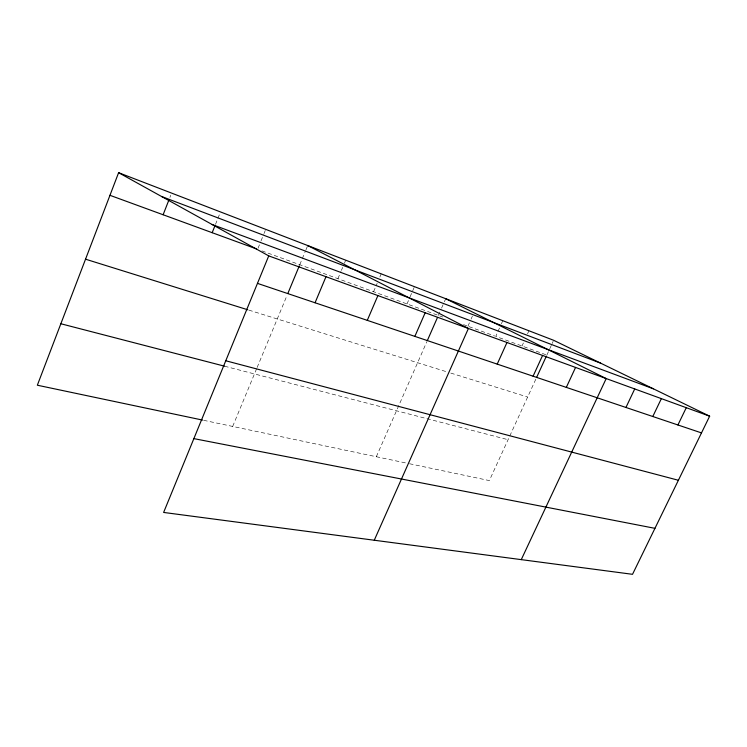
<?xml version="1.0" encoding="UTF-8"?>
<svg xmlns="http://www.w3.org/2000/svg" width="747" height="747" viewBox="0 0 747 747"><rect width="100%" height="100%" fill="white"/><g stroke="black" fill="none" stroke-linecap="round" stroke-linejoin="round"><path stroke-width="0.56" stroke-dasharray="3.73 2.8" d="M169.905 197.432L170.746 195.266M215.5 224.389L219.655 214.006M258.023 248.256L260.591 241.963M261.02 240.907L263.588 234.614M264.018 233.559L265.297 230.412M232.672 426.434L256.688 368.56M257.136 367.477L286.969 295.579M299.771 264.727L305.514 250.871M305.962 249.806L307.727 245.548M337.915 278.678L340.94 271.478M341.379 270.451L342.677 267.37M344.404 263.261L345.712 260.18M373.575 291.722L377.17 283.318M379.868 277.006L381.213 273.86M406.994 303.945L409.636 297.848M410.075 296.83L414.482 286.68M376.32 456.734L426.836 341.706M438.377 315.421L441.132 309.155M441.589 308.109L443.886 302.89M444.344 301.844L445.716 298.707M467.902 326.215L470.601 320.146M471.049 319.137L472.403 316.102M499.5 328.026L495.737 336.393L545.777 354.694M501.377 323.834L502.787 320.696M522.013 346.001L523.395 342.957M527.541 333.816L528.923 330.772M535.804 379.215L489.341 480.582L408.151 463.448M546.86 355.086L549.278 349.801M549.764 348.746L551.706 344.516M552.192 343.461L553.154 341.351M203.651 420.309L407.031 463.215M224.614 366.207L508.072 439.703M248.835 310.108L447.537 372.062M450.786 373.08L527.634 397.04M261.926 250.889L442.756 317.017M463.532 324.618L466.81 325.813M468.976 326.607L494.663 336.001"/><path stroke-width="1.12" d="M118.614 172.688L268.733 255.885L163.621 512.442L632.522 574.312L709.65 416.182L553.639 340.287L118.614 172.688L37.35 385.219L202.54 420.075M163.117 214.753L169.055 199.598M212.176 232.7L214.669 226.462M287.856 293.45L299.332 265.792M315.057 302.768L325.991 276.698M367.281 320.36L377.907 295.569M414.856 336.383L425.174 312.76M427.303 340.651L437.453 317.522M374.266 540.24L468.406 328.475L307.727 245.548M497.213 364.116L506.97 342.5M533.087 376.199L542.583 355.441M536.766 377.114L546.374 356.142M566.319 387.385L575.563 367.431M521.266 559.634L606.2 378.57L445.716 298.707M625.949 407.47L634.726 388.944M652.794 416.509L661.366 398.627M677.921 424.968L686.278 407.685M193.865 438.62L654.951 528.334M60.852 323.75L224.614 366.207M225.762 360.764L678.397 480.265M85.541 259.19L247.743 309.772M257.463 283.374L701.489 432.905M268.733 255.885L709.65 416.182M109.958 195.312L256.52 248.91M212.064 224.474L653.429 388.832M161.511 196.461L600.597 363.135"/></g></svg>
